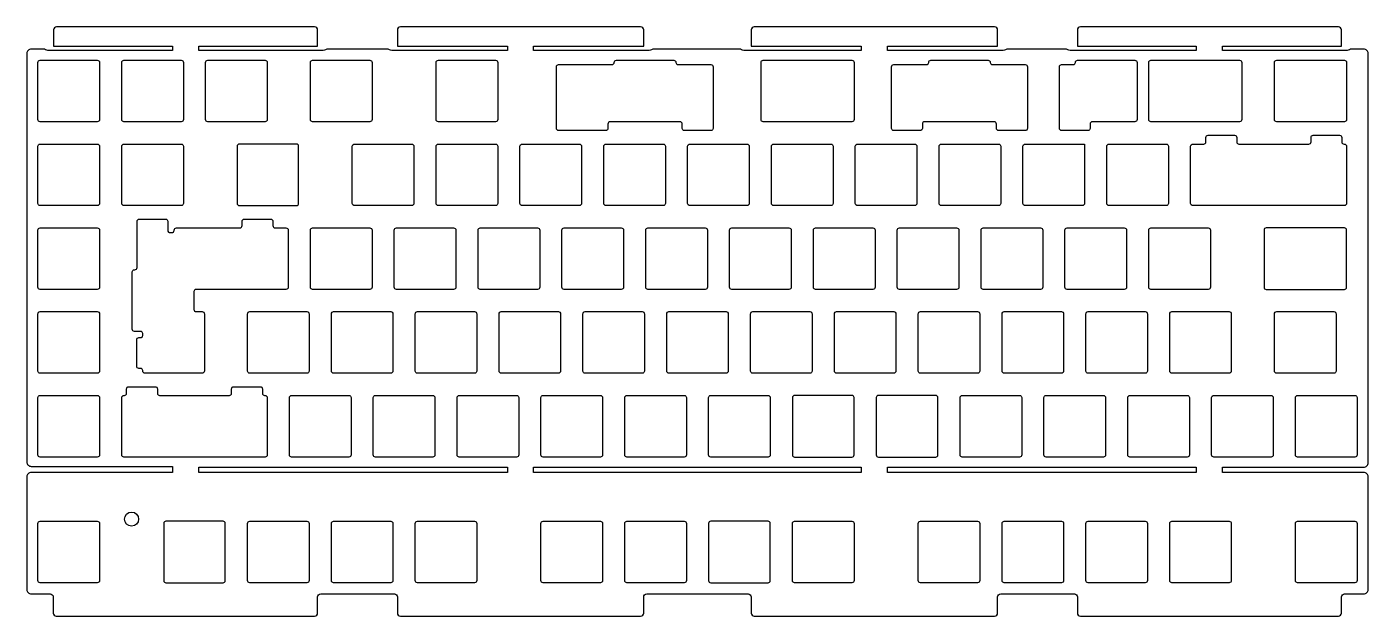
# Model space of a CAD drawing. Header units: millimetres. Extents: x -306 to -1, y -131 to 2.
import ezdxf

# ---------------------------------------------------------------- set-up
doc = ezdxf.new("R2010")
doc.units = ezdxf.units.MM
doc.layers.get('0').update_dxf_attribs({"linetype": 'CONTINUOUS'})

msp = doc.modelspace()

# ---------------------------------------------------------------- linework, layer by layer
for points in [[(-1.95, -97.6, 0.414214), (-0.95, -96.6), (-0.95, -3.57, 0.414214), (-1.95, -2.57), (-4.68, -2.57, 0.139599), (-5.21, -2.72, -0.139599), (-5.74, -2.87), (-34.02, -2.87), (-34.02, -1.87), (-7.02, -1.87), (-7.02, 1.8, 0.414214), (-7.72, 2.5), (-66.32, 2.5, 0.414214), (-67.02, 1.8), (-67.02, -1.87), (-40.02, -1.87), (-40.02, -2.87), (-68.68, -2.87, -0.139599), (-69.21, -2.72, 0.139599), (-69.74, -2.57), (-82.82, -2.57, 0.139599), (-83.35, -2.72, -0.139599), (-83.88, -2.87), (-110.16, -2.87), (-110.16, -1.87), (-85.16, -1.87), (-85.16, 1.8, 0.414214), (-85.86, 2.5), (-140.46, 2.5, 0.414214), (-141.16, 1.8), (-141.16, -1.87), (-116.16, -1.87), (-116.16, -2.87), (-142.82, -2.87, -0.139599), (-143.35, -2.72, 0.139599), (-143.88, -2.57), (-163.24, -2.57, 0.139599), (-163.77, -2.72, -0.139599), (-164.3, -2.87), (-190.58, -2.87), (-190.58, -1.87), (-165.58, -1.87), (-165.58, 1.8, 0.414214), (-166.28, 2.5), (-220.84, 2.5, 0.414214), (-221.54, 1.8), (-221.54, -1.87), (-196.54, -1.87), (-196.54, -2.87), (-222.82, -2.87, -0.139599), (-223.35, -2.72, 0.139599), (-223.88, -2.57), (-237.34, -2.57, 0.139599), (-237.87, -2.72, -0.139599), (-238.39, -2.87), (-266.68, -2.87), (-266.68, -1.87), (-239.68, -1.87), (-239.68, 1.8, 0.414214), (-240.38, 2.5), (-298.98, 2.5, 0.414214), (-299.68, 1.8), (-299.68, -1.87), (-272.68, -1.87), (-272.68, -2.87), (-300.97, -2.87, -0.139599), (-301.49, -2.72, 0.139599), (-302.02, -2.57), (-304.75, -2.57, 0.414214), (-305.75, -3.57), (-305.75, -96.41, 0.414214), (-304.75, -97.41), (-272.68, -97.41), (-272.68, -98.8), (-304.75, -98.8, 0.414214), (-305.75, -99.8), (-305.75, -125.4, 0.414214), (-304.75, -126.4), (-300.45, -126.4, -0.414214), (-299.75, -127.1), (-299.75, -130.77, 0.414214), (-299.05, -131.47), (-240.38, -131.47, 0.414214), (-239.68, -130.77), (-239.68, -127.1, -0.414214), (-238.98, -126.4), (-222.24, -126.4, -0.414214), (-221.54, -127.1), (-221.54, -130.77, 0.414214), (-220.84, -131.47), (-166.28, -131.47, 0.414214), (-165.58, -130.77), (-165.58, -127.1, -0.414214), (-164.88, -126.4), (-141.86, -126.4, -0.414214), (-141.16, -127.1), (-141.16, -130.77, 0.414214), (-140.46, -131.47), (-85.86, -131.47, 0.414214), (-85.16, -130.77), (-85.16, -127.1, -0.414214), (-84.46, -126.4), (-67.72, -126.4, -0.414214), (-67.02, -127.1), (-67.02, -130.77, 0.414214), (-66.32, -131.47), (-7.72, -131.47, 0.414214), (-7.02, -130.77), (-7.02, -127.1, -0.414214), (-6.32, -126.4), (-1.95, -126.4, 0.414214), (-0.95, -125.4), (-0.95, -99.8, 0.414214), (-1.95, -98.8), (-34.02, -98.8), (-34.02, -97.6)], [(-289.23, -5.6), (-289.23, -18.6, -0.414214), (-289.73, -19.1), (-302.73, -19.1, -0.414214), (-303.23, -18.6), (-303.23, -5.6, -0.414214), (-302.73, -5.1), (-289.73, -5.1, -0.414214)], [(-270.18, -5.6), (-270.18, -18.6, -0.414214), (-270.68, -19.1), (-283.68, -19.1, -0.414214), (-284.18, -18.6), (-284.18, -5.6, -0.414214), (-283.68, -5.1), (-270.68, -5.1, -0.414214)], [(-251.12, -5.6), (-251.12, -18.6, -0.414214), (-251.62, -19.1), (-264.62, -19.1, -0.414214), (-265.12, -18.6), (-265.12, -5.6, -0.414214), (-264.62, -5.1), (-251.62, -5.1, -0.414214)], [(-227.31, -5.6), (-227.31, -18.6, -0.414214), (-227.81, -19.1), (-240.81, -19.1, -0.414214), (-241.31, -18.6), (-241.31, -5.6, -0.414214), (-240.81, -5.1), (-227.81, -5.1, -0.414214)], [(-198.74, -5.6), (-198.74, -18.6, -0.414214), (-199.24, -19.1), (-212.24, -19.1, -0.414214), (-212.74, -18.6), (-212.74, -5.6, -0.414214), (-212.24, -5.1), (-199.24, -5.1, -0.414214)], [(-173.19, -19.1, 0.414214), (-173.69, -19.6), (-173.69, -20.6, -0.414214), (-174.19, -21.1), (-184.92, -21.1, -0.414214), (-185.42, -20.6), (-185.42, -6.6, -0.414214), (-184.92, -6.1), (-172.76, -6.1, 0.414214), (-172.26, -5.6, -0.414214), (-171.76, -5.1), (-158.76, -5.1, -0.414214), (-158.26, -5.6, 0.414214), (-157.76, -6.1), (-150.32, -6.1, -0.414214), (-149.82, -6.6), (-149.82, -20.6, -0.414214), (-150.32, -21.1), (-156.32, -21.1, -0.414214), (-156.82, -20.6), (-156.82, -19.6, 0.414214), (-157.32, -19.1)], [(-118.28, -19.1), (-138.42, -19.1, -0.414214), (-138.92, -18.6), (-138.92, -5.6, -0.414214), (-138.42, -5.1), (-118.28, -5.1, -0.414214), (-117.78, -5.6), (-117.78, -18.6, -0.414214)], [(-86.82, -5.6, 0.414214), (-86.32, -6.1), (-78.88, -6.1, -0.414214), (-78.38, -6.6), (-78.38, -20.6, -0.428923), (-78.91, -21.1), (-78.88, -21.1), (-84.92, -21.1, -0.414214), (-85.42, -20.6), (-85.42, -19.6, 0.414214), (-85.92, -19.1), (-101.76, -19.1, 0.414214), (-102.26, -19.6), (-102.26, -20.6, -0.414214), (-102.76, -21.1), (-108.76, -21.1, -0.414214), (-109.26, -20.6), (-109.26, -6.6, -0.414214), (-108.76, -6.1), (-101.32, -6.1, 0.414214), (-100.82, -5.6, -0.414214), (-100.32, -5.1), (-87.32, -5.1, -0.414214)], [(-67.98, -6.1, 0.414214), (-67.48, -5.6, -0.414214), (-66.98, -5.1), (-53.98, -5.1, -0.414214), (-53.48, -5.6), (-53.48, -18.6, -0.414214), (-53.98, -19.1), (-63.63, -19.1, 0.414214), (-64.13, -19.6), (-64.13, -20.6, -0.414214), (-64.62, -21.1), (-70.62, -21.1, -0.414214), (-71.12, -20.6), (-71.12, -6.6, -0.414214), (-70.62, -6.1)], [(-30.17, -19.1), (-50.31, -19.1, -0.414214), (-50.81, -18.6), (-50.81, -5.6, -0.414214), (-50.31, -5.1), (-30.17, -5.1, -0.414214), (-29.67, -5.6), (-29.67, -18.6, -0.414214)], [(-6.36, -19.1), (-21.74, -19.1, -0.414214), (-22.24, -18.6), (-22.24, -5.6, -0.414214), (-21.74, -5.1), (-6.36, -5.1, -0.414214), (-5.86, -5.6), (-5.86, -18.6, -0.414214)], [(-289.23, -24.65), (-289.23, -37.65, -0.414214), (-289.73, -38.15), (-302.73, -38.15, -0.414214), (-303.23, -37.65), (-303.23, -24.65, -0.414214), (-302.73, -24.15), (-289.73, -24.15, -0.414214)], [(-270.18, -24.65), (-270.18, -37.65, -0.414214), (-270.68, -38.15), (-283.68, -38.15, -0.414214), (-284.18, -37.65), (-284.18, -24.65, -0.414214), (-283.68, -24.15), (-270.68, -24.15, -0.414214)], [(-243.98, -24.65, 0.414214), (-244.48, -24.15), (-257.48, -24.15, 0.414214), (-257.98, -24.65), (-257.98, -37.65, 0.414214), (-257.48, -38.15), (-244.48, -38.15, 0.414214), (-243.98, -37.65)], [(-217.79, -24.65), (-217.79, -37.65, -0.414214), (-218.29, -38.15), (-231.29, -38.15, -0.414214), (-231.79, -37.65), (-231.79, -24.65, -0.414214), (-231.29, -24.15), (-218.29, -24.15, -0.414214)], [(-198.74, -24.65), (-198.74, -37.65, -0.414214), (-199.24, -38.15), (-212.24, -38.15, -0.414214), (-212.74, -37.65), (-212.74, -24.65, -0.414214), (-212.24, -24.15), (-199.24, -24.15, -0.414214)], [(-179.69, -24.65), (-179.69, -37.65, -0.414214), (-180.19, -38.15), (-193.19, -38.15, -0.414214), (-193.69, -37.65), (-193.69, -24.65, -0.414214), (-193.19, -24.15), (-180.19, -24.15, -0.414214)], [(-161.14, -38.15), (-174.14, -38.15, -0.414214), (-174.64, -37.65), (-174.64, -24.65, -0.414214), (-174.14, -24.15), (-161.14, -24.15, -0.414214), (-160.64, -24.65), (-160.64, -37.65, -0.414214)], [(-141.59, -24.65), (-141.59, -37.65, -0.414214), (-142.09, -38.15), (-155.09, -38.15, -0.414214), (-155.59, -37.65), (-155.59, -24.65, -0.414214), (-155.09, -24.15), (-142.09, -24.15, -0.414214)], [(-122.54, -24.65), (-122.54, -37.65, -0.414214), (-123.04, -38.15), (-136.04, -38.15, -0.414214), (-136.54, -37.65), (-136.54, -24.65, -0.414214), (-136.04, -24.15), (-123.04, -24.15, -0.414214)], [(-103.49, -24.65), (-103.49, -37.65, -0.414214), (-103.99, -38.15), (-116.99, -38.15, -0.414214), (-117.49, -37.65), (-117.49, -24.65, -0.414214), (-116.99, -24.15), (-103.99, -24.15, -0.414214)], [(-84.44, -24.65), (-84.44, -37.65, -0.414214), (-84.94, -38.15), (-97.94, -38.15, -0.414214), (-98.44, -37.65), (-98.44, -24.65, -0.414214), (-97.94, -24.15), (-84.94, -24.15, -0.414214)], [(-65.39, -24.15), (-65.39, -37.65, -0.414214), (-65.89, -38.15), (-78.89, -38.15, -0.414214), (-79.39, -37.65), (-79.39, -24.65, -0.414214), (-78.89, -24.15)], [(-46.84, -38.15), (-59.84, -38.15, -0.414214), (-60.34, -37.65), (-60.34, -24.65, -0.414214), (-59.84, -24.15), (-46.84, -24.15, -0.414214), (-46.34, -24.65), (-46.34, -37.65, -0.414214)], [(-6.94, -23.65, 0.414214), (-6.44, -24.15), (-6.36, -24.15, -0.414214), (-5.86, -24.65), (-5.86, -37.65, -0.414214), (-6.36, -38.15), (-40.79, -38.15, -0.414214), (-41.29, -37.65), (-41.29, -24.65, -0.414214), (-40.79, -24.15), (-38.32, -24.15, 0.414214), (-37.82, -23.65), (-37.82, -22.65, -0.414214), (-37.32, -22.15), (-31.32, -22.15, -0.414214), (-30.82, -22.65), (-30.82, -23.65, 0.414214), (-30.32, -24.15), (-14.44, -24.15, 0.414214), (-13.94, -23.65), (-13.94, -22.65, -0.414214), (-13.44, -22.15), (-7.44, -22.15, -0.414214), (-6.94, -22.65)], [(-280.21, -41.2), (-274.21, -41.2, -0.414214), (-273.71, -41.7), (-273.71, -43.79, 0.414214), (-273.21, -44.29), (-272.77, -44.29, 0.414214), (-272.27, -43.79), (-272.27, -43.7, -0.414214), (-271.77, -43.2), (-257.33, -43.2, 0.414214), (-256.83, -42.7), (-256.83, -41.7, -0.414214), (-256.33, -41.2), (-250.33, -41.2, -0.414214), (-249.83, -41.7), (-249.83, -42.7, 0.414214), (-249.33, -43.2), (-246.86, -43.2, -0.414214), (-246.36, -43.7), (-246.36, -56.7, -0.414214), (-246.86, -57.2), (-267.29, -57.2, 0.414214), (-267.79, -57.7), (-267.79, -61.75, 0.414214), (-267.29, -62.25), (-265.91, -62.25, -0.414214), (-265.41, -62.75), (-265.41, -75.75, -0.414214), (-265.91, -76.25), (-278.91, -76.25, -0.414214), (-279.41, -75.75), (-279.41, -75.66, 0.414214), (-279.91, -75.16), (-280.29, -75.16, -0.414214), (-280.79, -74.66), (-280.79, -68.66, -0.414214), (-280.29, -68.16), (-279.91, -68.16, 0.414214), (-279.41, -67.66), (-279.41, -67.23, 0.414214), (-279.91, -66.73), (-281.29, -66.73, -0.414214), (-281.79, -66.23), (-281.79, -53.23, -0.414214), (-281.29, -52.73), (-281.21, -52.73, 0.414214), (-280.71, -52.23), (-280.71, -41.7, -0.414214)], [(-289.23, -43.7), (-289.23, -56.7, -0.414214), (-289.73, -57.2), (-302.73, -57.2, -0.414214), (-303.23, -56.7), (-303.23, -43.7, -0.414214), (-302.73, -43.2), (-289.73, -43.2, -0.414214)], [(-227.81, -57.2), (-240.81, -57.2, -0.414214), (-241.31, -56.7), (-241.31, -43.7, -0.414214), (-240.81, -43.2), (-227.81, -43.2, -0.414214), (-227.31, -43.7), (-227.31, -56.7, -0.414214)], [(-208.26, -43.7), (-208.26, -56.7, -0.414214), (-208.76, -57.2), (-221.76, -57.2, -0.414214), (-222.26, -56.7), (-222.26, -43.7, -0.414214), (-221.76, -43.2), (-208.76, -43.2, -0.414214)], [(-189.21, -43.7), (-189.21, -56.7, -0.414214), (-189.71, -57.2), (-202.71, -57.2, -0.414214), (-203.21, -56.7), (-203.21, -43.7, -0.414214), (-202.71, -43.2), (-189.71, -43.2, -0.414214)], [(-170.16, -43.7), (-170.16, -56.7, -0.414214), (-170.66, -57.2), (-183.66, -57.2, -0.414214), (-184.16, -56.7), (-184.16, -43.7, -0.414214), (-183.66, -43.2), (-170.66, -43.2, -0.414214)], [(-151.11, -43.7), (-151.11, -56.7, -0.414214), (-151.61, -57.2), (-164.61, -57.2, -0.414214), (-165.11, -56.7), (-165.11, -43.7, -0.414214), (-164.61, -43.2), (-151.61, -43.2, -0.414214)], [(-132.06, -43.7), (-132.06, -56.7, -0.414214), (-132.56, -57.2), (-145.56, -57.2, -0.414214), (-146.06, -56.7), (-146.06, -43.7, -0.414214), (-145.56, -43.2), (-132.56, -43.2, -0.414214)], [(-113.01, -43.7), (-113.01, -56.7, -0.414214), (-113.51, -57.2), (-126.51, -57.2, -0.414214), (-127.01, -56.7), (-127.01, -43.7, -0.414214), (-126.51, -43.2), (-113.51, -43.2, -0.414214)], [(-93.96, -43.7), (-93.96, -56.7, -0.414214), (-94.46, -57.2), (-107.46, -57.2, -0.414214), (-107.96, -56.7), (-107.96, -43.7, -0.414214), (-107.46, -43.2), (-94.46, -43.2, -0.414214)], [(-75.41, -57.2), (-88.41, -57.2, -0.414214), (-88.91, -56.7), (-88.91, -43.7, -0.414214), (-88.41, -43.2), (-75.41, -43.2, -0.414214), (-74.91, -43.7), (-74.91, -56.7, -0.414214)], [(-55.86, -43.7), (-55.86, -56.7, -0.414214), (-56.36, -57.2), (-69.36, -57.2, -0.414214), (-69.86, -56.7), (-69.86, -43.7, -0.414214), (-69.36, -43.2), (-56.36, -43.2, -0.414214)], [(-36.81, -43.7), (-36.81, -56.7, -0.414214), (-37.31, -57.2), (-50.31, -57.2, -0.414214), (-50.81, -56.7), (-50.81, -43.7, -0.414214), (-50.31, -43.2), (-37.31, -43.2, -0.414214)], [(-6.36, -57.2, 0.414214), (-5.86, -56.7), (-5.86, -43.7, 0.414214), (-6.36, -43.2), (-24.12, -43.2, 0.414214), (-24.62, -43.7), (-24.62, -56.7, 0.414214), (-24.12, -57.2)], [(-289.23, -62.75), (-289.23, -75.75, -0.414214), (-289.73, -76.25), (-302.73, -76.25, -0.414214), (-303.23, -75.75), (-303.23, -62.75, -0.414214), (-302.73, -62.25), (-289.73, -62.25, -0.414214)], [(-241.6, -62.75), (-241.6, -75.75, -0.414214), (-242.1, -76.25), (-255.1, -76.25, -0.414214), (-255.6, -75.75), (-255.6, -62.75, -0.414214), (-255.1, -62.25), (-242.1, -62.25, -0.414214)], [(-222.55, -62.75), (-222.55, -75.75, -0.414214), (-223.05, -76.25), (-236.05, -76.25, -0.414214), (-236.55, -75.75), (-236.55, -62.75, -0.414214), (-236.05, -62.25), (-223.05, -62.25, -0.414214)], [(-203.5, -62.75), (-203.5, -75.75, -0.414214), (-204, -76.25), (-217, -76.25, -0.414214), (-217.5, -75.75), (-217.5, -62.75, -0.414214), (-217, -62.25), (-204, -62.25, -0.414214)], [(-184.45, -62.75), (-184.45, -75.75, -0.414214), (-184.95, -76.25), (-197.95, -76.25, -0.414214), (-198.45, -75.75), (-198.45, -62.75, -0.414214), (-197.95, -62.25), (-184.95, -62.25, -0.414214)], [(-165.4, -62.75), (-165.4, -75.75, -0.414214), (-165.9, -76.25), (-178.9, -76.25, -0.414214), (-179.4, -75.75), (-179.4, -62.75, -0.414214), (-178.9, -62.25), (-165.9, -62.25, -0.414214)], [(-146.35, -62.75), (-146.35, -75.75, -0.414214), (-146.85, -76.25), (-159.85, -76.25, -0.414214), (-160.35, -75.75), (-160.35, -62.75, -0.414214), (-159.85, -62.25), (-146.85, -62.25, -0.414214)], [(-140.8, -62.25), (-127.8, -62.25, -0.414214), (-127.3, -62.75), (-127.3, -75.75, -0.414214), (-127.8, -76.25), (-140.8, -76.25, -0.414214), (-141.3, -75.75), (-141.3, -62.75, -0.414214)], [(-108.75, -76.25), (-121.75, -76.25, -0.414214), (-122.25, -75.75), (-122.25, -62.75, -0.414214), (-121.75, -62.25), (-108.75, -62.25, -0.414214), (-108.25, -62.75), (-108.25, -75.75, -0.414214)], [(-89.2, -62.75), (-89.2, -75.75, -0.414214), (-89.7, -76.25), (-102.7, -76.25, -0.414214), (-103.2, -75.75), (-103.2, -62.75, -0.414214), (-102.7, -62.25), (-89.7, -62.25, -0.414214)], [(-70.15, -62.75), (-70.15, -75.75, -0.414214), (-70.65, -76.25), (-83.65, -76.25, -0.414214), (-84.15, -75.75), (-84.15, -62.75, -0.414214), (-83.65, -62.25), (-70.65, -62.25, -0.414214)], [(-51.6, -76.25), (-64.6, -76.25, -0.414214), (-65.1, -75.75), (-65.1, -62.75, -0.414214), (-64.6, -62.25), (-51.6, -62.25, -0.414214), (-51.1, -62.75), (-51.1, -75.75, -0.414214)], [(-32.05, -62.75), (-32.05, -75.75, -0.414214), (-32.55, -76.25), (-45.55, -76.25, -0.414214), (-46.05, -75.75), (-46.05, -62.75, -0.414214), (-45.55, -62.25), (-32.55, -62.25, -0.414214)], [(-8.24, -62.75), (-8.24, -75.75, -0.414214), (-8.74, -76.25), (-21.74, -76.25, -0.414214), (-22.24, -75.75), (-22.24, -62.75, -0.414214), (-21.74, -62.25), (-8.74, -62.25, -0.414214)], [(-289.23, -81.8), (-289.23, -94.8, -0.414214), (-289.73, -95.3), (-302.73, -95.3, -0.414214), (-303.23, -94.8), (-303.23, -81.8, -0.414214), (-302.73, -81.3), (-289.73, -81.3, -0.414214)], [(-283.59, -81.3, 0.414214), (-283.09, -80.8), (-283.09, -79.8, -0.414214), (-282.59, -79.3), (-276.59, -79.3, -0.414214), (-276.09, -79.8), (-276.09, -80.8, 0.414214), (-275.59, -81.3), (-259.71, -81.3, 0.414214), (-259.21, -80.8), (-259.21, -79.8, -0.414214), (-258.71, -79.3), (-252.71, -79.3, -0.414214), (-252.21, -79.8), (-252.21, -80.8, 0.414214), (-251.71, -81.3), (-251.62, -81.3, -0.414214), (-251.12, -81.8), (-251.12, -94.8, -0.414214), (-251.62, -95.3), (-283.68, -95.3, -0.414214), (-284.18, -94.8), (-284.18, -81.8, -0.414214), (-283.68, -81.3)], [(-232.07, -81.8), (-232.07, -94.8, -0.414214), (-232.57, -95.3), (-245.58, -95.3, -0.414214), (-246.08, -94.8), (-246.08, -81.8, -0.414214), (-245.58, -81.3), (-232.57, -81.3, -0.414214)], [(-213.03, -81.8), (-213.03, -94.8, -0.414214), (-213.53, -95.3), (-226.53, -95.3, -0.414214), (-227.03, -94.8), (-227.03, -81.8, -0.414214), (-226.53, -81.3), (-213.53, -81.3, -0.414214)], [(-193.98, -81.8), (-193.98, -94.8, -0.414214), (-194.48, -95.3), (-207.48, -95.3, -0.414214), (-207.98, -94.8), (-207.98, -81.8, -0.414214), (-207.48, -81.3), (-194.48, -81.3, -0.414214)], [(-174.93, -81.8), (-174.93, -94.8, -0.414214), (-175.43, -95.3), (-188.43, -95.3, -0.414214), (-188.93, -94.8), (-188.93, -81.8, -0.414214), (-188.43, -81.3), (-175.43, -81.3, -0.414214)], [(-155.88, -81.8), (-155.88, -94.8, -0.414214), (-156.38, -95.3), (-169.38, -95.3, -0.414214), (-169.88, -94.8), (-169.88, -81.8, -0.414214), (-169.38, -81.3), (-156.38, -81.3, -0.414214)], [(-136.83, -81.8), (-136.83, -94.8, -0.414214), (-137.32, -95.3), (-150.32, -95.3, -0.414214), (-150.82, -94.8), (-150.82, -81.8, -0.414214), (-150.32, -81.3), (-137.32, -81.3, -0.414214)], [(-117.78, -81.8, 0.414214), (-118.28, -81.3), (-131.28, -81.3, 0.414214), (-131.78, -81.8), (-131.78, -94.8, 0.414214), (-131.28, -95.3), (-118.28, -95.3, 0.414214), (-117.78, -94.8)], [(-98.73, -81.8, 0.414214), (-99.22, -81.3), (-112.22, -81.3, 0.414214), (-112.73, -81.8), (-112.73, -94.8, 0.414214), (-112.22, -95.3), (-99.22, -95.3, 0.414214), (-98.73, -94.8)], [(-79.67, -81.8), (-79.67, -94.8, -0.414214), (-80.17, -95.3), (-93.18, -95.3, -0.414214), (-93.68, -94.8), (-93.68, -81.8, -0.414214), (-93.18, -81.3), (-80.17, -81.3, -0.414214)], [(-60.62, -81.8), (-60.62, -94.8, -0.414214), (-61.13, -95.3), (-74.12, -95.3, -0.414214), (-74.62, -94.8), (-74.62, -81.8, -0.414214), (-74.12, -81.3), (-61.13, -81.3, -0.414214)], [(-41.58, -81.8), (-41.58, -94.8, -0.414214), (-42.08, -95.3), (-55.08, -95.3, -0.414214), (-55.58, -94.8), (-55.58, -81.8, -0.414214), (-55.08, -81.3), (-42.08, -81.3, -0.414214)], [(-22.52, -81.8), (-22.52, -94.8, -0.414214), (-23.02, -95.3), (-36.02, -95.3, -0.414214), (-36.52, -94.8), (-36.52, -81.8, -0.414214), (-36.02, -81.3), (-23.02, -81.3, -0.414214)], [(-3.48, -81.8), (-3.48, -94.8, -0.414214), (-3.98, -95.3), (-16.98, -95.3, -0.414214), (-17.48, -94.8), (-17.48, -81.8, -0.414214), (-16.98, -81.3), (-3.98, -81.3, -0.414214)], [(-289.23, -110.38), (-289.23, -123.38, -0.414214), (-289.73, -123.88), (-302.73, -123.88, -0.414214), (-303.23, -123.38), (-303.23, -110.38, -0.414214), (-302.73, -109.88), (-289.73, -109.88, -0.414214)], [(-260.65, -110.38, 0.414214), (-261.15, -109.88), (-274.15, -109.88, 0.414214), (-274.65, -110.38), (-274.65, -123.38, 0.414214), (-274.15, -123.88), (-261.15, -123.88, 0.414214), (-260.65, -123.38)], [(-241.6, -110.38), (-241.6, -123.38, -0.414214), (-242.1, -123.88), (-255.1, -123.88, -0.414214), (-255.6, -123.38), (-255.6, -110.38, -0.414214), (-255.1, -109.88), (-242.1, -109.88, -0.414214)], [(-222.55, -110.38), (-222.55, -123.38, -0.414214), (-223.05, -123.88), (-236.05, -123.88, -0.414214), (-236.55, -123.38), (-236.55, -110.38, -0.414214), (-236.05, -109.88), (-223.05, -109.88, -0.414214)], [(-203.5, -110.38), (-203.5, -123.38, -0.414214), (-204, -123.88), (-217, -123.88, -0.414214), (-217.5, -123.38), (-217.5, -110.38, -0.414214), (-217, -109.88), (-204, -109.88, -0.414214)], [(-174.93, -110.38), (-174.93, -123.38, -0.414214), (-175.43, -123.88), (-188.43, -123.88, -0.414214), (-188.93, -123.38), (-188.93, -110.38, -0.414214), (-188.43, -109.88), (-175.43, -109.88, -0.414214)], [(-156.38, -123.88), (-169.38, -123.88, -0.414214), (-169.88, -123.38), (-169.88, -110.38, -0.414214), (-169.38, -109.88), (-156.38, -109.88, -0.414214), (-155.88, -110.38), (-155.88, -123.38, -0.414214)], [(-136.83, -110.38, 0.414214), (-137.32, -109.88), (-150.32, -109.88, 0.414214), (-150.82, -110.38), (-150.82, -123.38, 0.414214), (-150.32, -123.88), (-137.32, -123.88, 0.414214), (-136.83, -123.38)], [(-117.78, -110.38), (-117.78, -123.38, -0.414214), (-118.28, -123.88), (-131.28, -123.88, -0.414214), (-131.78, -123.38), (-131.78, -110.38, -0.414214), (-131.28, -109.88), (-118.28, -109.88, -0.414214)], [(-89.7, -123.88), (-102.7, -123.88, -0.414214), (-103.2, -123.38), (-103.2, -110.38, -0.414214), (-102.7, -109.88), (-89.7, -109.88, -0.414214), (-89.2, -110.38), (-89.2, -123.38, -0.414214)], [(-70.15, -110.38), (-70.15, -123.38, -0.414214), (-70.65, -123.88), (-83.65, -123.88, -0.414214), (-84.15, -123.38), (-84.15, -110.38, -0.414214), (-83.65, -109.88), (-70.65, -109.88, -0.414214)], [(-51.1, -110.38), (-51.1, -123.38, -0.414214), (-51.6, -123.88), (-64.6, -123.88, -0.414214), (-65.1, -123.38), (-65.1, -110.38, -0.414214), (-64.6, -109.88), (-51.6, -109.88, -0.414214)], [(-32.05, -110.38), (-32.05, -123.38, -0.414214), (-32.55, -123.88), (-45.55, -123.88, -0.414214), (-46.05, -123.38), (-46.05, -110.38, -0.414214), (-45.55, -109.88), (-32.55, -109.88, -0.414214)], [(-3.48, -110.38), (-3.48, -123.38, -0.414214), (-3.98, -123.88), (-16.98, -123.88, -0.414214), (-17.48, -123.38), (-17.48, -110.38, -0.414214), (-16.98, -109.88), (-3.98, -109.88, -0.414214)]]:
    msp.add_lwpolyline(points, format="xyb", close=True)
for points in [[(-196.54, -98.8), (-266.68, -98.8), (-266.68, -97.6), (-196.54, -97.6)], [(-190.58, -97.6), (-116.16, -97.6), (-116.16, -98.8), (-190.58, -98.8)], [(-110.16, -97.6), (-40.02, -97.6), (-40.02, -98.8), (-110.16, -98.8)]]:
    msp.add_lwpolyline(points, close=True)
msp.add_circle((-281.94, -109.4), 1.6)

doc.saveas('drawing.dxf')
